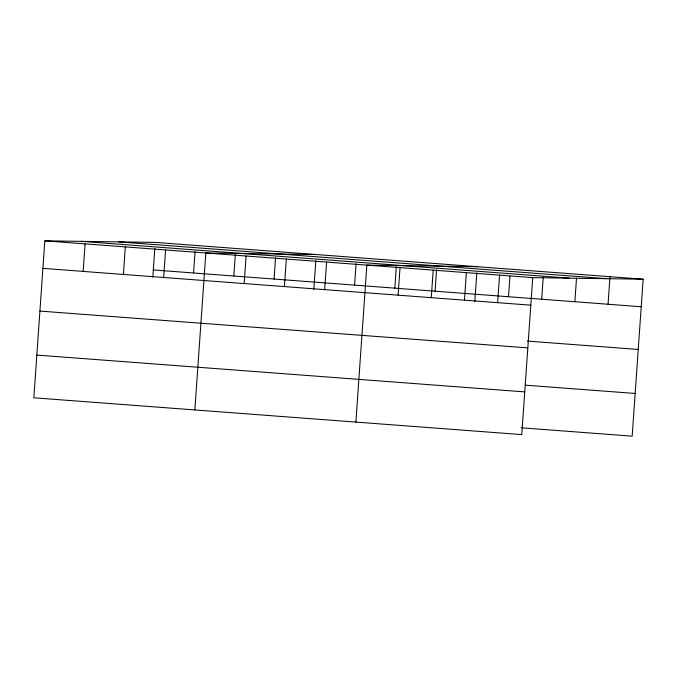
<?xml version="1.0" encoding="UTF-8"?>
<svg xmlns="http://www.w3.org/2000/svg" width="677" height="677" viewBox="0 0 677 677"><rect width="100%" height="100%" fill="white"/><g stroke="black" fill="none" stroke-linecap="round" stroke-linejoin="round"><path stroke-width="1.02" d="M643.15 279.203L155.236 242.4L44.826 240.834L33.85 397.797L521.764 434.6L532.74 277.638L643.15 279.203L632.174 436.166L521.231 427.796M83.153 271.409L85.082 243.872M123.409 274.447L125.33 246.91M152.799 277.231L154.805 248.518M163.656 277.485L165.586 249.94M193.563 272.975L195.061 251.556M194.858 409.94L205.833 252.978L316.252 254.544M233.819 276.013L235.317 254.594M244.169 283.553L246.089 256.016M274.067 279.051L275.564 257.632M284.416 286.591L286.346 259.054M313.815 289.375L315.82 260.662M324.672 289.629L326.593 262.084M354.579 285.119L356.077 263.7M355.874 422.084L366.849 265.122L477.26 266.687M394.826 288.157L396.324 266.738M398.101 295.164L400.031 267.627M431.283 297.668L433.204 270.131M435.083 291.195L436.58 269.776M464.456 300.173L466.385 272.628M474.822 301.519L476.828 272.806M497.637 302.67L499.558 275.133M508.512 296.729L509.942 276.334M541.693 299.234L543.259 276.791M574.866 301.739L576.508 278.272M608.048 304.235L609.969 276.698M118.805 241.884L606.71 278.687M81.265 241.35L569.171 278.154M44.826 240.834L532.74 277.638M153.307 269.937L641.221 306.74M42.896 268.371L530.81 305.175M527.298 341.081L638.242 349.45M39.918 311.082L527.823 347.885M525.259 385.162L635.161 393.455M36.837 355.087L524.751 391.89"/></g></svg>
